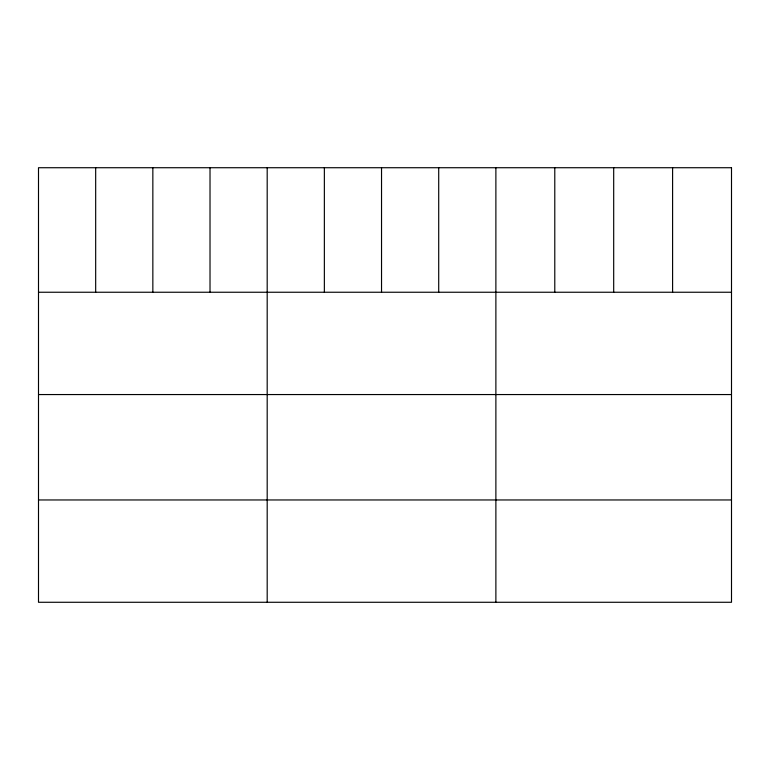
<?xml version="1.0" encoding="UTF-8"?>
<svg xmlns="http://www.w3.org/2000/svg" width="770" height="770" viewBox="0 0 770 770"><rect width="100%" height="100%" fill="white"/><g stroke="black" fill="none" stroke-linecap="round" stroke-linejoin="round"><path stroke-width="1.16" d="M38.5 292.244L731.5 292.244M38.5 394.558L731.5 394.558M38.5 499.961L731.5 499.961M672.595 167.725L672.595 292.244M613.69 167.725L613.69 292.244M554.785 167.725L554.785 292.244M495.88 167.725L495.88 602.275M438.708 167.725L438.708 292.244M381.535 167.725L381.535 292.244M324.363 167.725L324.363 292.244M267.19 167.725L267.19 602.275M210.017 167.725L210.017 292.244M152.845 167.725L152.845 292.244M95.673 167.725L95.673 292.244M731.5 167.725L38.5 167.725L38.5 602.275L731.5 602.275L731.5 167.725"/></g></svg>
